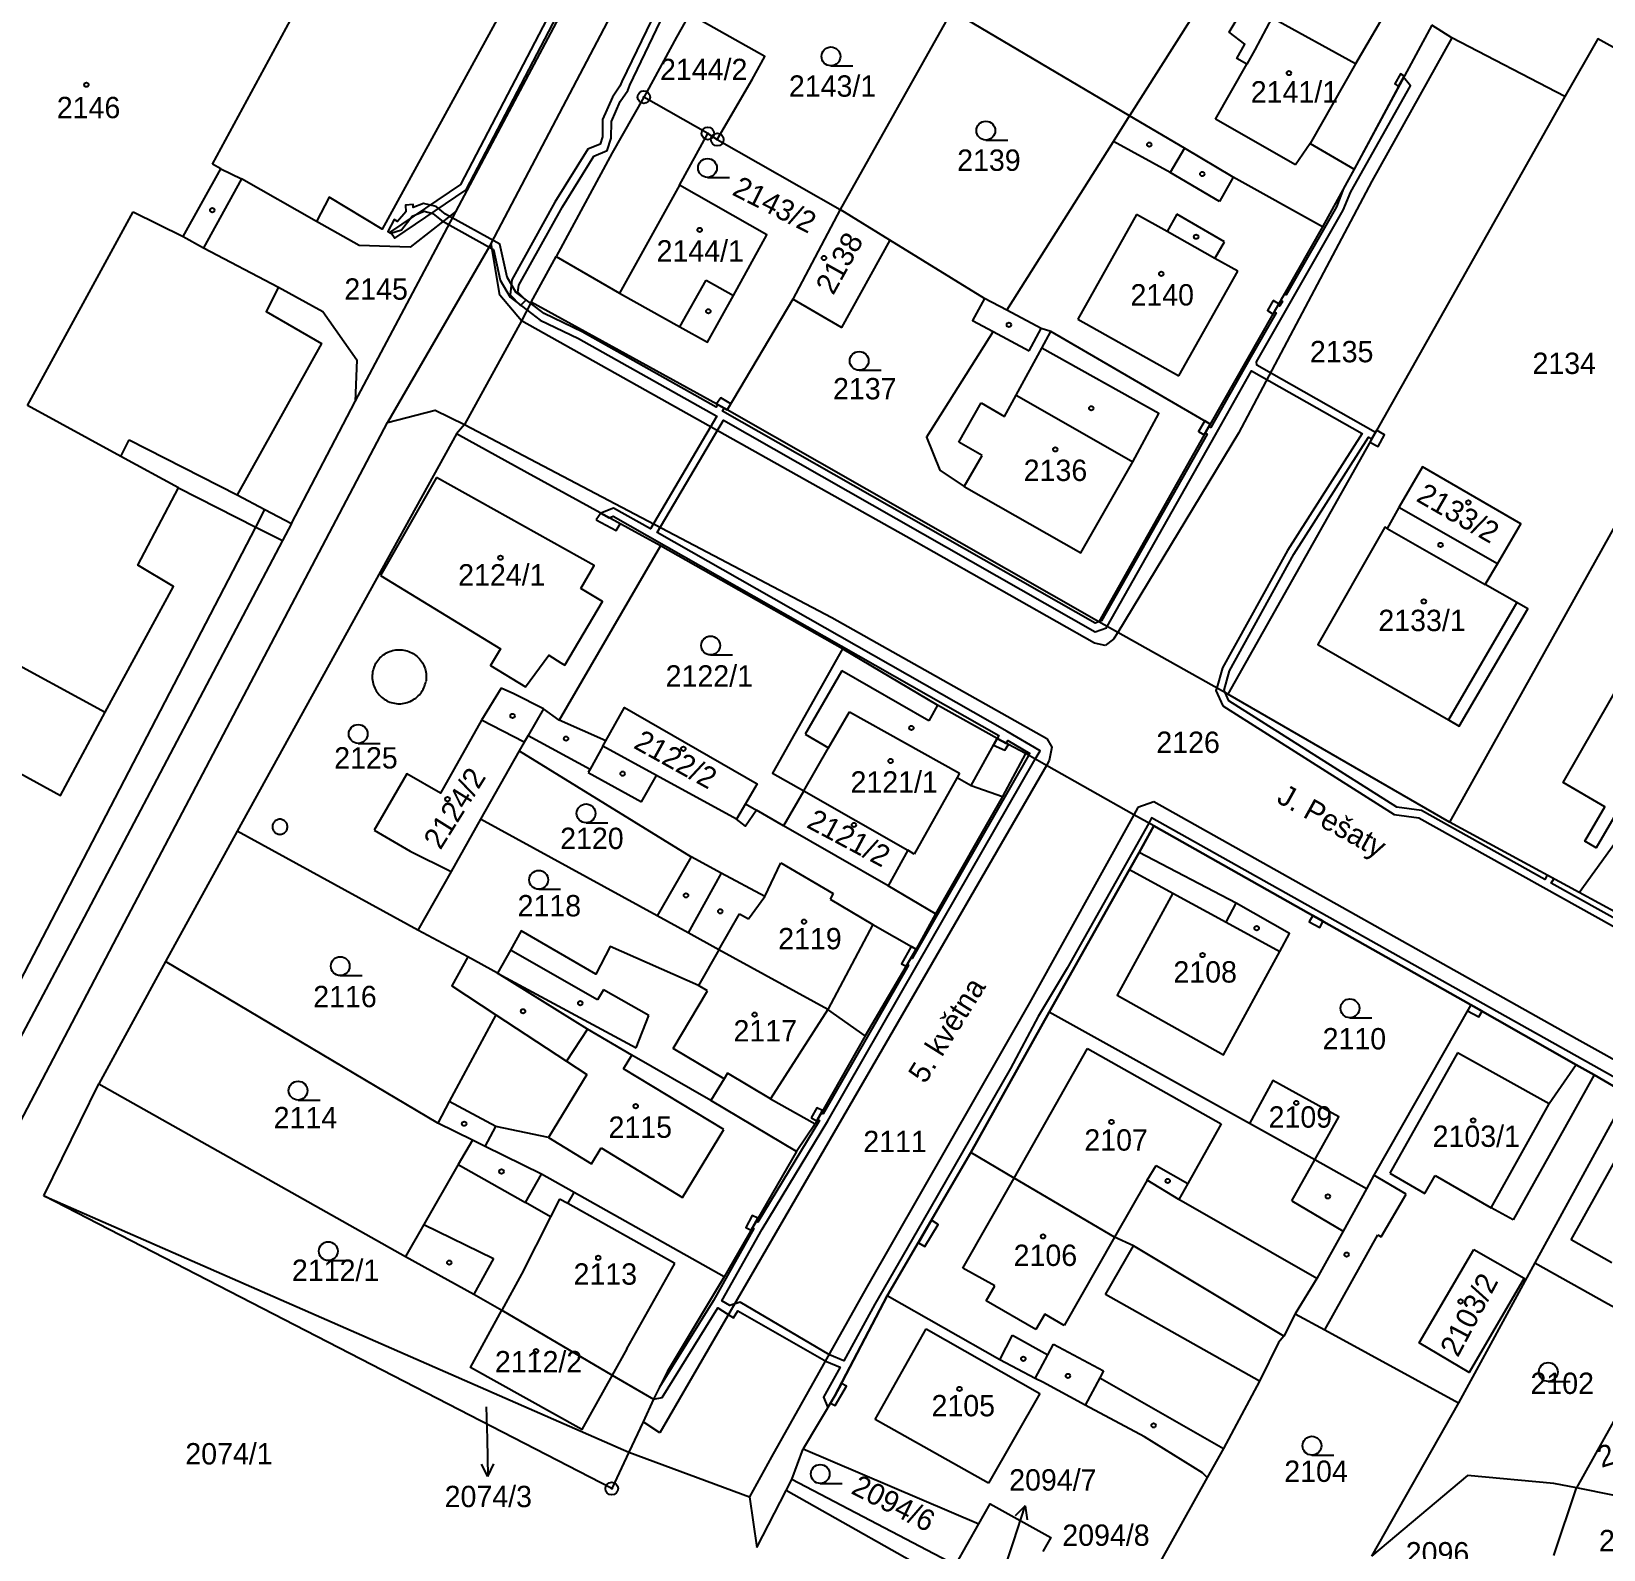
# Model space of a CAD drawing. Extents: x -784124 to -780570, y -980818 to -976926.
# Drawn here: x -782416.4 to -782291.2, y -978476.8 to -978355.9 of the extents above; entities that cross this region are included whole.
import ezdxf
from ezdxf.enums import TextEntityAlignment as Align

# ---------------------------------------------------------------- set-up
doc = ezdxf.new("R2010")
doc.units = 0
doc.header["$LTSCALE"] = 3.138375
doc.header["$MEASUREMENT"] = 0
doc.linetypes.add('0_051C', pattern=[0])
for name, color, linetype in [('1', 7, 'CONTINUOUS'), ('1008', 1, 'CONTINUOUS'), ('1029', 1, 'CONTINUOUS'), ('105', 1, 'CONTINUOUS'), ('18', 1, 'CONTINUOUS'), ('21800', 1, 'CONTINUOUS'), ('21900', 1, 'CONTINUOUS'), ('23700', 1, 'CONTINUOUS'), ('304', 1, 'CONTINUOUS'), ('402', 1, 'CONTINUOUS'), ('404', 1, 'CONTINUOUS')]:
    doc.layers.add(name, color=color, linetype=linetype)

# ---------------------------------------------------------------- blocks, each defined once
blk = doc.blocks.new('4_02$0')
at = {"layer": '404', "color": 255, "linetype": 'Continuous'}
blk.add_circle((-0.01, 0), 0.175, dxfattribs=at)
blk = doc.blocks.new('1029$1')
at = {"layer": '1029', "color": 6, "linetype": 'Continuous'}
for p, q in [((0, 3), (-0.5, 2)), ((0, 0), (0, 3)), ((0, 3), (0.5, 2))]:
    blk.add_line(p, q, dxfattribs=at)
blk = doc.blocks.new('3_04$3')
at = {"layer": '304', "color": 255, "linetype": 'Continuous'}
blk.add_line((0.01, 0), (1.76, 0), dxfattribs=at)
blk.add_circle((0.01, 0.75), 0.75, dxfattribs=at)
blk = doc.blocks.new('$15')
at = {"layer": '1', "color": 254, "linetype": 'Continuous'}
for points in [[(-68.085, 118.925), (-75.985, 123.325), (-75.785, 123.665), (-76.315, 123.955), (-76.505, 123.615), (-86.325, 129.095), (-88.285, 129.375), (-101.665, 137.835), (-101.955, 138.485), (-102.045, 138.695), (-101.605, 140.225), (-96.475, 149.505), (-90.535, 158.815), (-90.295, 158.665), (-89.995, 159.185), (-99.425, 164.545), (-99.455, 164.815), (-92.545, 176.895), (-91.945, 178.345), (-87.185, 186.805), (-87.745, 187.475), (-91.695, 180.165), (-92.535, 178.625), (-93.085, 177.165), (-97.085, 170.155), (-97.225, 170.245), (-97.525, 169.725), (-97.385, 169.635), (-97.615, 169.245), (-97.755, 169.315), (-98.055, 168.795), (-97.905, 168.725), (-100.025, 165.025), (-103.095, 159.595), (-103.235, 159.695), (-103.535, 159.175), (-103.385, 159.075), (-111.795, 144.205), (-112.005, 144.125), (-112.295, 144.025), (-141.965, 160.905), (-141.835, 161.125), (-142.365, 161.415), (-142.475, 161.215), (-153.155, 167.215), (-156.175, 168.665), (-157.255, 169.485), (-158.435, 170.375), (-159.115, 171.555), (-159.695, 174.175), (-164.025, 176.585), (-164.765, 177.175), (-165.775, 177.435), (-166.605, 177.095), (-166.615, 177.335), (-167.215, 177.295), (-167.185, 176.765), (-167.855, 175.995), (-168.125, 176.145), (-168.635, 175.205), (-168.635, 175.205), (-168.375, 175.065), (-167.525, 175.335), (-166.685, 176.405), (-165.725, 176.805), (-165.045, 176.635), (-164.365, 176.085), (-160.225, 173.775), (-159.675, 171.335), (-158.895, 169.975), (-157.535, 168.945), (-156.485, 168.145), (-153.435, 166.675), (-142.425, 160.495), (-147.705, 151.535), (-150.655, 153.185), (-151.675, 152.785), (-150.995, 152.405), (-150.695, 152.525), (-119.965, 135.065), (-120.095, 134.825), (-119.375, 134.445), (-119.255, 134.665), (-117.515, 133.645), (-117.605, 133.495), (-126.865, 117.315), (-126.965, 117.385), (-127.275, 116.865), (-127.165, 116.795), (-133.955, 104.955), (-134.105, 105.035), (-134.405, 104.515), (-134.265, 104.435), (-139.175, 96.335), (-139.295, 96.395), (-139.595, 95.875), (-139.485, 95.815), (-142.705, 90.105), (-146.985, 83.205), (-147.465, 82.235), (-146.795, 82.365), (-142.355, 89.515), (-141.305, 88.845), (-141.095, 88.715), (-140.755, 89.275), (-133.705, 85.235), (-132.605, 84.785), (-133.935, 82.405), (-133.585, 81.575), (-133.025, 82.505), (-128.855, 90.465), (-122.205, 101.875), (-115.965, 113.055), (-109.565, 124.405), (-108.795, 125.765), (-107.645, 127.885), (-82.385, 113.645), (-74.005, 108.845), (-72.585, 108.055), (-69.945, 106.535)], [(-62.945, 103.375), (-81.415, 113.725), (-107.815, 128.515), (-108.045, 128.105), (-114.525, 116.555), (-116.835, 112.705), (-119.045, 108.575), (-126.085, 96.335), (-129.855, 89.805), (-132.305, 85.305), (-133.445, 85.775), (-140.565, 89.965), (-140.565, 89.965), (-141.395, 89.695), (-142.035, 90.065), (-138.815, 95.775), (-133.585, 104.395), (-126.495, 116.755), (-117.075, 133.195), (-116.695, 133.865), (-119.325, 135.395), (-147.185, 151.235), (-141.905, 160.175), (-112.295, 143.325), (-111.415, 143.635), (-111.355, 143.755), (-102.725, 159.015), (-99.855, 164.105), (-91.055, 159.115), (-96.995, 149.805), (-102.165, 140.455), (-102.625, 138.865), (-102.685, 138.655), (-102.145, 137.435), (-88.495, 128.795), (-86.525, 128.515), (-68.345, 118.385)]]:
    blk.add_lwpolyline(points, dxfattribs=at)
blk = doc.blocks.new('1_05$19')
at = {"layer": '105', "color": 3, "linetype": 'Continuous'}
for radius in [0.5, 0.0303]:
    blk.add_circle((0, 0), radius, dxfattribs=at)

msp = doc.modelspace()

# ---------------------------------------------------------------- linework, layer by layer
at = {"layer": '1029', "color": 255, "linetype": 'Continuous'}
for p, q in [((-782380.19, -978465.44), (-782380.12, -978467.98)), ((-782338.77, -978477.84), (-782338.22, -978476.17))]:
    msp.add_line(p, q, dxfattribs=at)
at = {"layer": '21800', "color": 255, "linetype": 'Continuous'}
for p, q in [((-782382.6, -978370.24), (-782367.1, -978341.14)), ((-782379.81, -978372.82), (-782364.12, -978343.02)), ((-782402, -978366.52), (-782390.64, -978345.53)), ((-782303.3, -978356.44), (-782309.68, -978367.86)), ((-782322.13, -978362.92), (-782319.64, -978358.54)), ((-782310.98, -978358.52), (-782314.58, -978364.87)), ((-782315.75, -978366.55), (-782322.13, -978362.92)), ((-782325.75, -978367.17), (-782330.26, -978364.71)), ((-782324.61, -978365.24), (-782325.75, -978367.17)), ((-782314.58, -978364.87), (-782315.75, -978366.55)), ((-782314.58, -978364.87), (-782311.1, -978366.9)), ((-782401.34, -978366.89), (-782402, -978366.52)), ((-782404.32, -978372.27), (-782401.34, -978366.89)), ((-782401.34, -978366.89), (-782399.67, -978367.68)), ((-782321.81, -978369.49), (-782325.75, -978367.17)), ((-782320.71, -978367.54), (-782321.81, -978369.49)), ((-782309.68, -978367.86), (-782320.29, -978387.93)), ((-782364.82, -978368.17), (-782369.58, -978376.77)), ((-782416.71, -978385.73), (-782408.3, -978370.29)), ((-782408.3, -978370.29), (-782404.32, -978372.27)), ((-782390.62, -978385.41), (-782382.6, -978370.24)), ((-782382.6, -978370.24), (-782386.24, -978373.12)), ((-782328.41, -978370.51), (-782333.09, -978378.86)), ((-782325.99, -978371.87), (-782328.41, -978370.51)), ((-782325.21, -978370.49), (-782325.99, -978371.87)), ((-782321.4, -978372.69), (-782325.21, -978370.49)), ((-782390.3, -978372.99), (-782393.72, -978371.07)), ((-782404.32, -978372.27), (-782402.71, -978373.16)), ((-782386.24, -978373.12), (-782390.3, -978372.99)), ((-782379.81, -978372.82), (-782388.05, -978387.07)), ((-782379.11, -978376.95), (-782379.81, -978372.82)), ((-782322.17, -978374.01), (-782325.99, -978371.87)), ((-782322.17, -978374.01), (-782321.4, -978372.69)), ((-782320.36, -978375.02), (-782322.17, -978374.01)), ((-782325.04, -978383.37), (-782320.36, -978375.02)), ((-782396.73, -978376.31), (-782393.2, -978378.25)), ((-782364.77, -978379.46), (-782362.69, -978375.74)), ((-782362.69, -978375.74), (-782360.51, -978376.97)), ((-782377.38, -978378.97), (-782379.11, -978376.95)), ((-782393.2, -978378.25), (-782390.5, -978382.09)), ((-782346.76, -978396.16), (-782377.38, -978378.97)), ((-782333.09, -978378.86), (-782325.04, -978383.37)), ((-782339.83, -978379.83), (-782336.96, -978381.37)), ((-782336.96, -978381.37), (-782336.01, -978379.6)), ((-782338.01, -978384.91), (-782335.96, -978381.16)), ((-782390.5, -978382.09), (-782390.62, -978385.41)), ((-782395.71, -978395.11), (-782390.62, -978385.41)), ((-782342.56, -978388.63), (-782340.8, -978385.52)), ((-782340.8, -978385.52), (-782338.92, -978386.59)), ((-782338.92, -978386.59), (-782338.01, -978384.91)), ((-782338.01, -978384.91), (-782329.58, -978389.71)), ((-782409.29, -978389.77), (-782416.71, -978385.73)), ((-782381.93, -978387.22), (-782352.69, -978402.6)), ((-782320.29, -978387.93), (-782329.91, -978403.78)), ((-782409.29, -978389.77), (-782409.08, -978389.35)), ((-782409.08, -978389.35), (-782408.62, -978388.46)), ((-782408.62, -978388.46), (-782400.03, -978392.83)), ((-782340.71, -978389.69), (-782342.56, -978388.63)), ((-782404.7, -978392.28), (-782409.29, -978389.77)), ((-782342.15, -978392.18), (-782340.71, -978389.69)), ((-782329.58, -978389.71), (-782328.71, -978390.21)), ((-782398.55, -978395.4), (-782397.82, -978393.99)), ((-782308.47, -978395.5), (-782300.65, -978399.97)), ((-782435.7, -978396.43), (-782410.54, -978410.14)), ((-782331.77, -978404.64), (-782346.76, -978396.16)), ((-782298.14, -978401.4), (-782303.58, -978410.75)), ((-782352.69, -978402.6), (-782335.57, -978412.23)), ((-782330.24, -978404.32), (-782330.92, -978404.83)), ((-782329.91, -978403.78), (-782330.24, -978404.32)), ((-782330.92, -978404.83), (-782331.77, -978404.64)), ((-782351.87, -978406.85), (-782354.79, -978411.89)), ((-782344.96, -978410.81), (-782351.87, -978406.85)), ((-782352.94, -978412.96), (-782351.28, -978410.1)), ((-782351.28, -978410.1), (-782342.51, -978415)), ((-782344.27, -978409.57), (-782344.96, -978410.81)), ((-782377.18, -978412.53), (-782380.58, -978410.78)), ((-782354.79, -978411.89), (-782352.94, -978412.96)), ((-782376.85, -978411.99), (-782371.93, -978414.67)), ((-782370.91, -978412.84), (-782371.93, -978414.67)), ((-782354.92, -978416.4), (-782352.94, -978412.96)), ((-782341.58, -978415.97), (-782339.5, -978412.24)), ((-782335.57, -978412.23), (-782335.15, -978412.91)), ((-782335.15, -978412.91), (-782335.36, -978413.97)), ((-782335.59, -978414.37), (-782348.66, -978436.98)), ((-782335.36, -978413.97), (-782335.59, -978414.37)), ((-782371.93, -978414.67), (-782372.08, -978414.93)), ((-782372.08, -978414.93), (-782367.82, -978417.28)), ((-782367.82, -978417.28), (-782366.63, -978415.18)), ((-782342.7, -978415.34), (-782346.11, -978421.43)), ((-782342.51, -978415), (-782342.7, -978415.34)), ((-782342.7, -978415.34), (-782341.58, -978415.97)), ((-782341.58, -978415.97), (-782339.09, -978416.85)), ((-782359.56, -978417.44), (-782358.67, -978417.94)), ((-782328.3, -978417.73), (-782328.62, -978418.3)), ((-782327.04, -978417.28), (-782328.3, -978417.73)), ((-782293.36, -978436.17), (-782327.04, -978417.28)), ((-782328.62, -978418.3), (-782336.93, -978433.27)), ((-782361.5, -978422.95), (-782363.89, -978421.65)), ((-782346.11, -978421.43), (-782346.63, -978421.13)), ((-782361.5, -978422.95), (-782364.11, -978427.7)), ((-782358, -978424.8), (-782361.5, -978422.95)), ((-782358, -978424.8), (-782356.74, -978422.12)), ((-782356.74, -978422.12), (-782352.57, -978424.58)), ((-782359.32, -978426.59), (-782358, -978424.8)), ((-782352.57, -978424.58), (-782352.82, -978425.02)), ((-782352.82, -978425.02), (-782349.41, -978427.03)), ((-782325.53, -978424.54), (-782321.29, -978426.85)), ((-782321.29, -978426.85), (-782320.48, -978425.35)), ((-782361.67, -978429.04), (-782360.03, -978426.19)), ((-782360.03, -978426.19), (-782359.32, -978426.59)), ((-782321.29, -978426.85), (-782317.01, -978429.19)), ((-782349.41, -978427.03), (-782353, -978433.8)), ((-782349.41, -978427.03), (-782345.97, -978429)), ((-782371.34, -978433.04), (-782378.25, -978429.07)), ((-782379.3, -978430.92), (-782368.26, -978436.86)), ((-782362.59, -978432.32), (-782363.29, -978431.9)), ((-782370.87, -978432.25), (-782371.34, -978433.04)), ((-782367.24, -978434.28), (-782370.87, -978432.25)), ((-782365.31, -978436.9), (-782362.59, -978432.32)), ((-782379.43, -978434.22), (-782373.81, -978437.91)), ((-782368.26, -978436.86), (-782367.24, -978434.28)), ((-782353, -978433.8), (-782357.55, -978440.92)), ((-782336.93, -978433.27), (-782349.95, -978456)), ((-782372.14, -978435.37), (-782373.26, -978437.07)), ((-782361.25, -978439.31), (-782365.31, -978436.9)), ((-782338.17, -978447.23), (-782332.33, -978436.91)), ((-782332.33, -978436.91), (-782321.69, -978442.9)), ((-782260.32, -978454.62), (-782293.36, -978436.17)), ((-782373.26, -978437.07), (-782373.81, -978437.91)), ((-782373.81, -978437.91), (-782372.18, -978438.98)), ((-782369.27, -978438.53), (-782368.61, -978437.43)), ((-782348.66, -978436.98), (-782366.38, -978467.5)), ((-782302.85, -978437.25), (-782308.25, -978446.84)), ((-782295.57, -978441.32), (-782302.85, -978437.25)), ((-782372.18, -978438.98), (-782375.24, -978443.99)), ((-782361.28, -978443.36), (-782369.27, -978438.53)), ((-782361.25, -978439.31), (-782362.3, -978441.04)), ((-782360.99, -978438.88), (-782361.25, -978439.31)), ((-782357.55, -978440.92), (-782360.99, -978438.88)), ((-782293.41, -978438.22), (-782295.57, -978441.32)), ((-782291.99, -978439.01), (-782293.82, -978442.29)), ((-782379.44, -978443.12), (-782383.14, -978441.13)), ((-782357.55, -978440.92), (-782354.01, -978442.9)), ((-782300.17, -978449.59), (-782295.57, -978441.32)), ((-782380.28, -978444.7), (-782379.44, -978443.12)), ((-782375.24, -978443.99), (-782379.44, -978443.12)), ((-782321.69, -978442.9), (-782324.32, -978447.66)), ((-782293.82, -978442.29), (-782298.42, -978450.56)), ((-782375.24, -978443.99), (-782371.82, -978446.08)), ((-782364.56, -978448.77), (-782361.28, -978443.36)), ((-782371.82, -978446.08), (-782371.05, -978444.81)), ((-782371.05, -978444.81), (-782364.56, -978448.77)), ((-782293.82, -978452.15), (-782289.66, -978444.7)), ((-782382.44, -978446.14), (-782377.08, -978449.17)), ((-782377.08, -978449.17), (-782375.8, -978446.9)), ((-782327.58, -978447.38), (-782326.84, -978446.23)), ((-782326.84, -978446.23), (-782324.32, -978447.66)), ((-782316.04, -978449.03), (-782314.21, -978445.78)), ((-782308.25, -978446.84), (-782305.45, -978448.45)), ((-782342.24, -978454.39), (-782338.17, -978447.23)), ((-782327.58, -978447.38), (-782330.16, -978451.94)), ((-782325.04, -978448.92), (-782327.58, -978447.38)), ((-782324.32, -978447.66), (-782325.04, -978448.92)), ((-782306.96, -978448.51), (-782309.51, -978447)), ((-782305.45, -978448.45), (-782304.65, -978447.03)), ((-782304.65, -978447.03), (-782300.17, -978449.59)), ((-782375.07, -978450.31), (-782377.08, -978449.17)), ((-782374.35, -978448.89), (-782375.07, -978450.31)), ((-782373.69, -978449.26), (-782374.35, -978448.89)), ((-782373.69, -978449.26), (-782373.19, -978448.37)), ((-782365.19, -978454.01), (-782373.69, -978449.26)), ((-782314.06, -978455.21), (-782325.04, -978448.92)), ((-782316.04, -978449.03), (-782311.97, -978451.45)), ((-782308.95, -978451.9), (-782306.96, -978448.51)), ((-782375.07, -978450.31), (-782377.38, -978454.86)), ((-782298.42, -978450.56), (-782300.17, -978449.59)), ((-782385.16, -978450.93), (-782379.62, -978453.63)), ((-782330.16, -978451.94), (-782334.19, -978458.96)), ((-782313.41, -978459.31), (-782309.21, -978451.75)), ((-782309.21, -978451.75), (-782308.95, -978451.9)), ((-782330.88, -978456.5), (-782328.67, -978452.62)), ((-782290.57, -978453.97), (-782293.82, -978452.15)), ((-782379.62, -978453.63), (-782381.17, -978456.46)), ((-782368.99, -978460.82), (-782365.19, -978454.01)), ((-782339.71, -978455.8), (-782342.24, -978454.39)), ((-782377.38, -978454.86), (-782378.96, -978457.75)), ((-782349.95, -978456), (-782357.49, -978469.41)), ((-782340.39, -978457), (-782339.71, -978455.8)), ((-782318.62, -978463.39), (-782330.88, -978456.5)), ((-782336.43, -978459.28), (-782340.39, -978457)), ((-782335.71, -978458.06), (-782336.43, -978459.28)), ((-782334.19, -978458.96), (-782335.71, -978458.06)), ((-782349.23, -978466.44), (-782345.17, -978459.22)), ((-782345.17, -978459.22), (-782336.11, -978464.37)), ((-782339.31, -978461.68), (-782338.28, -978459.74)), ((-782338.28, -978459.74), (-782335.49, -978461.3)), ((-782335.49, -978461.3), (-782335.04, -978460.45)), ((-782335.04, -978460.45), (-782331.05, -978462.57)), ((-782368.99, -978460.82), (-782370.16, -978462.9)), ((-782336.49, -978463.18), (-782335.49, -978461.3)), ((-782331.34, -978463.12), (-782332.5, -978465.3)), ((-782331.05, -978462.57), (-782331.34, -978463.12)), ((-782331.34, -978463.12), (-782321.49, -978468.74)), ((-782336.11, -978464.37), (-782340.21, -978471.5)), ((-782366.38, -978467.5), (-782367.71, -978466.64)), ((-782340.21, -978471.5), (-782349.23, -978466.44)), ((-782357.49, -978469.41), (-782359.24, -978472.6))]:
    msp.add_line(p, q, dxfattribs=at)
for points in [[(-782389.04, -978406.34), (-782388.977, -978406.225), (-782388.908, -978406.114), (-782388.832, -978406.008), (-782388.749, -978405.907), (-782388.661, -978405.81), (-782388.567, -978405.72), (-782388.467, -978405.635), (-782388.363, -978405.556), (-782388.254, -978405.484), (-782388.141, -978405.419), (-782388.024, -978405.36), (-782387.903, -978405.309), (-782387.78, -978405.265), (-782387.655, -978405.229), (-782387.527, -978405.201), (-782387.398, -978405.18), (-782387.268, -978405.167), (-782387.137, -978405.162), (-782387.007, -978405.165), (-782386.876, -978405.176), (-782386.747, -978405.195), (-782386.619, -978405.222), (-782386.493, -978405.256), (-782386.369, -978405.298), (-782386.248, -978405.348), (-782386.13, -978405.405), (-782386.016, -978405.469), (-782385.906, -978405.539), (-782385.801, -978405.617), (-782385.7, -978405.7), (-782385.605, -978405.789), (-782385.515, -978405.885), (-782385.431, -978405.985), (-782385.354, -978406.09), (-782385.283, -978406.2), (-782385.218, -978406.314), (-782385.161, -978406.431), (-782385.111, -978406.552), (-782385.069, -978406.676), (-782385.034, -978406.802), (-782385.007, -978406.93), (-782384.988, -978407.059), (-782384.976, -978407.189), (-782384.973, -978407.32), (-782384.977, -978407.451), (-782384.99, -978407.581), (-782385.01, -978407.71)], [(-782389.04, -978406.34), (-782389.095, -978406.457), (-782389.143, -978406.577), (-782389.183, -978406.7), (-782389.217, -978406.824), (-782389.242, -978406.951), (-782389.26, -978407.079), (-782389.27, -978407.208), (-782389.273, -978407.337), (-782389.267, -978407.466), (-782389.254, -978407.594), (-782389.234, -978407.722), (-782389.205, -978407.848), (-782389.169, -978407.972), (-782389.126, -978408.094), (-782389.075, -978408.213), (-782389.018, -978408.328), (-782388.953, -978408.44), (-782388.882, -978408.548), (-782388.805, -978408.652), (-782388.722, -978408.75), (-782388.632, -978408.844), (-782388.538, -978408.932), (-782388.438, -978409.014), (-782388.333, -978409.09), (-782388.225, -978409.159), (-782388.112, -978409.222), (-782387.995, -978409.278), (-782387.876, -978409.327), (-782387.753, -978409.368), (-782387.629, -978409.403), (-782387.502, -978409.429), (-782387.375, -978409.448), (-782387.246, -978409.459), (-782387.117, -978409.463), (-782386.988, -978409.459), (-782386.859, -978409.447), (-782386.731, -978409.427), (-782386.605, -978409.4), (-782386.481, -978409.365), (-782386.359, -978409.322), (-782386.239, -978409.273), (-782386.123, -978409.216), (-782386.011, -978409.153), (-782385.902, -978409.083), (-782385.798, -978409.006), (-782385.699, -978408.924), (-782385.605, -978408.835), (-782385.516, -978408.741), (-782385.433, -978408.642), (-782385.356, -978408.538), (-782385.286, -978408.43), (-782385.222, -978408.318), (-782385.165, -978408.202), (-782385.115, -978408.082), (-782385.073, -978407.96), (-782385.038, -978407.836), (-782385.01, -978407.71)]]:
    msp.add_lwpolyline(points, dxfattribs=at)
msp.add_lwpolyline([(-782396.62, -978418.66), (-782396.687, -978418.664), (-782396.754, -978418.675), (-782396.818, -978418.694), (-782396.88, -978418.719), (-782396.939, -978418.752), (-782396.994, -978418.791), (-782397.044, -978418.836), (-782397.089, -978418.886), (-782397.128, -978418.941), (-782397.161, -978419), (-782397.186, -978419.062), (-782397.205, -978419.126), (-782397.216, -978419.193), (-782397.22, -978419.26), (-782397.216, -978419.327), (-782397.205, -978419.394), (-782397.186, -978419.458), (-782397.161, -978419.52), (-782397.128, -978419.579), (-782397.089, -978419.634), (-782397.044, -978419.684), (-782396.994, -978419.729), (-782396.939, -978419.768), (-782396.88, -978419.801), (-782396.818, -978419.826), (-782396.754, -978419.845), (-782396.687, -978419.856), (-782396.62, -978419.86), (-782396.553, -978419.856), (-782396.486, -978419.845), (-782396.422, -978419.826), (-782396.36, -978419.801), (-782396.301, -978419.768), (-782396.246, -978419.729), (-782396.196, -978419.684), (-782396.151, -978419.634), (-782396.112, -978419.579), (-782396.079, -978419.52), (-782396.054, -978419.458), (-782396.035, -978419.394), (-782396.024, -978419.327), (-782396.02, -978419.26), (-782396.024, -978419.193), (-782396.035, -978419.126), (-782396.054, -978419.062), (-782396.079, -978419), (-782396.112, -978418.941), (-782396.151, -978418.886), (-782396.196, -978418.836), (-782396.246, -978418.791), (-782396.301, -978418.752), (-782396.36, -978418.719), (-782396.422, -978418.694), (-782396.486, -978418.675), (-782396.553, -978418.664), (-782396.62, -978418.66)], close=True, dxfattribs=at)
at = {"layer": '21900', "color": 3, "linetype": 'Continuous'}
for p, q in [((-782319.31, -978347.4), (-782328.97, -978362.67)), ((-782343.12, -978354.31), (-782352.02, -978370.12)), ((-782328.97, -978362.67), (-782343.12, -978354.31)), ((-782367.65, -978361.17), (-782370.18, -978365.6)), ((-782367.42, -978360.76), (-782367.65, -978361.17)), ((-782362.55, -978364.06), (-782367.65, -978361.17)), ((-782294.31, -978361.11), (-782321.14, -978408.7)), ((-782362.55, -978364.06), (-782361.8, -978364.55)), ((-782370.18, -978365.6), (-782374.62, -978373.85)), ((-782361.8, -978364.55), (-782352.02, -978370.12)), ((-782274.15, -978366.29), (-782303.5, -978418.9)), ((-782352.02, -978370.12), (-782355.77, -978377.25)), ((-782348.06, -978372.56), (-782352.02, -978370.12)), ((-782313.6, -978371.5), (-782322.55, -978387.2)), ((-782340.53, -978377.19), (-782348.06, -978372.56)), ((-782376.62, -978377.49), (-782374.62, -978373.85)), ((-782361.01, -978386.07), (-782376.62, -978377.49)), ((-782355.77, -978377.25), (-782361.01, -978386.07)), ((-782338.75, -978378.13), (-782340.53, -978377.19)), ((-782322.55, -978387.2), (-782335.25, -978379.84)), ((-782331.41, -978402.94), (-782361.01, -978386.07)), ((-782382.57, -978387.98), (-782400.04, -978419.6)), ((-782381.93, -978387.22), (-782382.57, -978387.98)), ((-782322.55, -978387.2), (-782331.41, -978402.94)), ((-782384.15, -978391.46), (-782388.62, -978399.25)), ((-782299.68, -978398.33), (-782307.52, -978393.85)), ((-782398.55, -978395.4), (-782396.43, -978396.48)), ((-782366.32, -978396.9), (-782374.38, -978410.76)), ((-782351.83, -978405.08), (-782366.32, -978396.9)), ((-782303.5, -978418.9), (-782321.14, -978408.7)), ((-782374.38, -978410.76), (-782375.64, -978409.87)), ((-782370.68, -978412.42), (-782374.38, -978410.76)), ((-782377.58, -978413.2), (-782380.64, -978418.65)), ((-782354.92, -978416.4), (-782356.52, -978419.18)), ((-782359.56, -978417.44), (-782360.26, -978418.66)), ((-782380.64, -978418.65), (-782382.99, -978422.83)), ((-782366.58, -978426.35), (-782380.64, -978418.65)), ((-782348.18, -978423.96), (-782356.52, -978419.18)), ((-782327.05, -978419.18), (-782328.2, -978421.3)), ((-782301.79, -978433.42), (-782327.05, -978419.18)), ((-782293.17, -978424.49), (-782303.5, -978418.9)), ((-782400.04, -978419.6), (-782405.73, -978429.97)), ((-782385.63, -978427.49), (-782400.04, -978419.6)), ((-782328.2, -978421.3), (-782328.97, -978422.66)), ((-782382.99, -978422.83), (-782385.63, -978427.49)), ((-782328.97, -978422.66), (-782335.37, -978434.01)), ((-782344.43, -978426.19), (-782348.18, -978423.96)), ((-782290.05, -978426.18), (-782293.17, -978424.49)), ((-782381.67, -978429.6), (-782385.63, -978427.49)), ((-782405.73, -978429.97), (-782411.03, -978439.73)), ((-782384.06, -978442.85), (-782405.73, -978429.97)), ((-782379.3, -978430.92), (-782381.67, -978429.6)), ((-782335.37, -978434.01), (-782341.61, -978445.19)), ((-782319.42, -978442.89), (-782335.37, -978434.01)), ((-782415.43, -978448.64), (-782411.03, -978439.73)), ((-782411.03, -978439.73), (-782386.63, -978453.47)), ((-782289.35, -978440.53), (-782296.7, -978453.98)), ((-782381.28, -978444.21), (-782384.06, -978442.85)), ((-782314.21, -978445.78), (-782319.42, -978442.89)), ((-782355.48, -978445.1), (-782361.26, -978455.09)), ((-782341.61, -978445.19), (-782348.26, -978456.6)), ((-782310.1, -978448.07), (-782314.21, -978445.78)), ((-782415.43, -978448.64), (-782368.84, -978469.05)), ((-782296.7, -978453.98), (-782302.78, -978465.11)), ((-782378.96, -978457.75), (-782370.16, -978462.9)), ((-782315.78, -978458.02), (-782316.7, -978459.8)), ((-782370.16, -978462.9), (-782366.87, -978464.83)), ((-782302.78, -978465.11), (-782309.72, -978477.33)), ((-782289.29, -978464.55), (-782293.38, -978471.87)), ((-782355.86, -978471.22), (-782354.95, -978468.78)), ((-782354.95, -978468.78), (-782340.98, -978474.76)), ((-782356.32, -978472.1), (-782355.86, -978471.22)), ((-782342.82, -978478.05), (-782355.86, -978471.22)), ((-782322.79, -978471.05), (-782327.67, -978479.79)), ((-782295.19, -978477.26), (-782293.38, -978471.87)), ((-782358.66, -978476.64), (-782356.32, -978472.1)), ((-782337.34, -978482.79), (-782356.32, -978472.1)), ((-782342.82, -978478.05), (-782340.98, -978474.76))]:
    msp.add_line(p, q, dxfattribs=at)
for points in [[(-782366.96, -978330.15), (-782364.51, -978330.09), (-782361.54, -978328.97), (-782359.46, -978326.78), (-782367.1, -978341.14), (-782366.66, -978338.18), (-782367.4, -978335.2), (-782368.73, -978333.47), (-782369.63, -978335.06), (-782368.74, -978335.61), (-782388.47, -978371.67), (-782392.69, -978369.14), (-782393.72, -978371.07), (-782399.67, -978367.68), (-782402.71, -978373.16), (-782396.73, -978376.31), (-782397.72, -978378.25), (-782393.31, -978380.79), (-782400.03, -978392.83), (-782397.82, -978393.99), (-782395.71, -978395.11), (-782396.43, -978396.48)], [(-782308.08, -978353.59), (-782310.98, -978358.52), (-782317.65, -978354.85), (-782318.99, -978357.4), (-782319.64, -978358.54), (-782320.43, -978358.09), (-782319.78, -978356.96), (-782321.05, -978355.99), (-782316.54, -978348.49)], [(-782364.02, -978354.57), (-782365.05, -978356.41), (-782367.42, -978360.76)], [(-782361.8, -978364.55), (-782359.02, -978359.77), (-782358, -978357.94), (-782364.02, -978354.57)], [(-782304.9, -978355.44), (-782311.1, -978366.9), (-782313.6, -978371.5)], [(-782294.31, -978361.11), (-782303.3, -978356.44), (-782304.9, -978355.44)], [(-782274.15, -978366.29), (-782283.35, -978361.12), (-782286.03, -978359.66), (-782291.68, -978356.52), (-782294.31, -978361.11)], [(-782338.75, -978378.13), (-782330.26, -978364.71), (-782328.97, -978362.67)], [(-782313.6, -978371.5), (-782320.71, -978367.54), (-782324.61, -978365.24), (-782328.97, -978362.67)], [(-782374.62, -978373.85), (-782369.58, -978376.77), (-782364.77, -978379.46), (-782362.59, -978380.68), (-782360.51, -978376.97), (-782357.86, -978372.14), (-782364.82, -978368.17), (-782362.55, -978364.06)], [(-782348.06, -978372.56), (-782351.92, -978379.51), (-782355.77, -978377.25)], [(-782376.62, -978377.49), (-782377.38, -978378.97), (-782381.93, -978387.22)], [(-782340.53, -978377.19), (-782341.47, -978378.95), (-782339.83, -978379.83), (-782345.15, -978388.23), (-782344.08, -978390.86), (-782342.15, -978392.18), (-782332.84, -978397.46), (-782328.71, -978390.21), (-782326.64, -978386.37), (-782335.96, -978381.16), (-782335.25, -978379.84)], [(-782335.25, -978379.84), (-782336.01, -978379.6), (-782338.75, -978378.13)], [(-782441.45, -978497.31), (-782444.71, -978494.67), (-782435.55, -978477.25), (-782419.42, -978446.78), (-782409.29, -978427.47), (-782388.05, -978387.07), (-782384.27, -978386.08), (-782381.93, -978387.22)], [(-782366.32, -978396.9), (-782367.78, -978396.09), (-782376.93, -978391.09), (-782382.57, -978387.98)], [(-782299.68, -978398.33), (-782297.82, -978395.15), (-782305.65, -978390.61), (-782307.52, -978393.85)], [(-782372.67, -978400.3), (-782371.59, -978398.47), (-782384.15, -978391.46)], [(-782439.26, -978402.97), (-782414.09, -978416.78), (-782410.54, -978410.14), (-782405.09, -978400.12), (-782407.94, -978398.42), (-782404.7, -978392.28), (-782398.55, -978395.4)], [(-782307.52, -978393.85), (-782308.47, -978395.5), (-782308.65, -978395.4), (-782313.98, -978404.74), (-782303.58, -978410.75), (-782302.72, -978411.25), (-782297.25, -978401.9), (-782298.14, -978401.4), (-782300.65, -978399.97), (-782299.68, -978398.33)], [(-782519.68, -978427.94), (-782497.14, -978444.65), (-782464.36, -978471.04), (-782461.18, -978472.89), (-782456.79, -978474.43), (-782451.56, -978474.84), (-782446.41, -978473.96), (-782441.48, -978471.63), (-782438.13, -978468.62), (-782435.48, -978464.61), (-782427.47, -978451.11), (-782418.39, -978433.64), (-782398.55, -978395.4)], [(-782396.43, -978396.48), (-782412.22, -978426.44), (-782422.06, -978444.98), (-782431.77, -978463.43), (-782438.34, -978475.78), (-782447.02, -978492.01), (-782448.51, -978494.8), (-782461.4, -978511.69), (-782463.51, -978514.33), (-782461.6, -978516.45)], [(-782388.62, -978399.25), (-782379.05, -978405.1), (-782379.86, -978406.41), (-782377.08, -978408.12), (-782375.2, -978405.6), (-782374.25, -978406.2), (-782373.93, -978406.39)], [(-782373.93, -978406.39), (-782370.93, -978401.33), (-782372.67, -978400.3)], [(-782321.14, -978408.7), (-782329.91, -978403.78), (-782331.41, -978402.94)], [(-782351.83, -978405.08), (-782357.39, -978415), (-782354.92, -978416.4)], [(-782337.26, -978413.43), (-782339.5, -978412.24), (-782344.27, -978409.57), (-782351.83, -978405.08)], [(-782293.17, -978424.49), (-782289.09, -978418.85), (-782290.22, -978418.19), (-782291.81, -978420.92), (-782292.72, -978420.39), (-782291.13, -978417.66), (-782294.45, -978415.72), (-782289.36, -978406.83), (-782280.68, -978411.88), (-782285.78, -978420.78), (-782286.86, -978420.15), (-782290.05, -978426.18)], [(-782379, -978408.21), (-782380.58, -978410.78), (-782383.84, -978416.58), (-782386.51, -978415.03), (-782389.13, -978419.54)], [(-782375.64, -978409.87), (-782378.01, -978408.67), (-782379, -978408.21)], [(-782375.64, -978409.87), (-782376.85, -978411.99), (-782377.18, -978412.53), (-782377.58, -978413.2)], [(-782370.68, -978412.42), (-782369.18, -978409.75), (-782358.63, -978415.83), (-782359.56, -978417.44)], [(-782360.26, -978418.66), (-782366.63, -978415.18), (-782370.91, -978412.84), (-782370.68, -978412.42)], [(-782377.58, -978413.2), (-782363.89, -978421.65), (-782366.58, -978426.35)], [(-782337.26, -978413.43), (-782339.09, -978416.85), (-782344.43, -978426.19)], [(-782327.05, -978419.18), (-782328.62, -978418.3), (-782335.59, -978414.37), (-782337.26, -978413.43)], [(-782354.92, -978416.4), (-782346.63, -978421.13), (-782348.18, -978423.96)], [(-782356.52, -978419.18), (-782358.67, -978417.94), (-782359.55, -978419.22), (-782360.26, -978418.66)], [(-782389.13, -978419.54), (-782386.26, -978421.21), (-782382.99, -978422.83)], [(-782328.97, -978422.66), (-782325.53, -978424.54), (-782329.97, -978432.67), (-782321.5, -978437.42), (-782317.01, -978429.19), (-782316.24, -978427.75), (-782320.48, -978425.35), (-782328.2, -978421.3)], [(-782361.67, -978429.04), (-782364.11, -978427.7), (-782366.58, -978426.35)], [(-782344.43, -978426.19), (-782345.97, -978429), (-782350.03, -978435.89)], [(-782361.67, -978429.04), (-782363.29, -978431.9), (-782370.34, -978428.78), (-782371.48, -978430.99), (-782377.41, -978427.54), (-782378.25, -978429.07), (-782379.3, -978430.92)], [(-782350.03, -978435.89), (-782353, -978433.8), (-782361.67, -978429.04)], [(-782381.67, -978429.6), (-782382.93, -978431.92), (-782379.43, -978434.22), (-782383.14, -978441.13), (-782384.06, -978442.85)], [(-782355.48, -978445.1), (-782362.3, -978441.04), (-782368.61, -978437.43), (-782372.14, -978435.37), (-782379.3, -978430.92)], [(-782301.79, -978433.42), (-782309.51, -978447), (-782310.1, -978448.07)], [(-782289.35, -978440.53), (-782291.99, -978439.01), (-782293.41, -978438.22), (-782301.79, -978433.42)], [(-782350.03, -978435.89), (-782354.01, -978442.9), (-782355.48, -978445.1)], [(-782314.21, -978445.78), (-782312.32, -978442.35), (-782317.57, -978439.45), (-782319.42, -978442.89)], [(-782381.28, -978444.21), (-782382.44, -978446.14), (-782385.16, -978450.93), (-782386.63, -978453.47)], [(-782361.26, -978455.09), (-782373.19, -978448.37), (-782375.8, -978446.9), (-782380.28, -978444.7), (-782381.28, -978444.21)], [(-782316.7, -978459.8), (-782328.67, -978452.62), (-782330.16, -978451.94), (-782338.17, -978447.23), (-782341.61, -978445.19)], [(-782310.1, -978448.07), (-782311.97, -978451.45), (-782314.06, -978455.21), (-782315.78, -978458.02)], [(-782368.84, -978469.05), (-782370.2, -978471.94), (-782415.43, -978448.64)], [(-782301.55, -978452.91), (-782297.54, -978455.19), (-782301.92, -978462.69), (-782305.92, -978460.34), (-782301.55, -978452.91)], [(-782386.63, -978453.47), (-782381.17, -978456.46), (-782378.96, -978457.75)], [(-782296.7, -978453.98), (-782290.91, -978457.21), (-782286.5, -978459.57)], [(-782361.26, -978455.09), (-782365.8, -978462.66), (-782366.87, -978464.83)], [(-782348.26, -978456.6), (-782352.43, -978464.56), (-782354.95, -978468.78)], [(-782322.79, -978471.05), (-782323.17, -978470.7), (-782327.78, -978467.83), (-782332.5, -978465.3), (-782335.88, -978463.48), (-782336.49, -978463.18), (-782339.31, -978461.68), (-782348.26, -978456.6)], [(-782370.16, -978462.9), (-782372.59, -978467.24), (-782381.44, -978462.3), (-782378.96, -978457.75)], [(-782315.78, -978458.02), (-782313.41, -978459.31), (-782302.78, -978465.11)], [(-782316.7, -978459.8), (-782317.1, -978460.31), (-782318.62, -978463.39), (-782321.49, -978468.74), (-782322.79, -978471.05)], [(-782366.87, -978464.83), (-782367.71, -978466.64), (-782368.84, -978469.05)], [(-782368.84, -978469.05), (-782359.24, -978472.6), (-782358.66, -978476.64)], [(-782293.38, -978471.87), (-782295.19, -978471.55), (-782302.06, -978470.9), (-782309.72, -978477.33)], [(-782282.98, -978473.97), (-782287.32, -978473.09), (-782293.38, -978471.87)], [(-782340.98, -978474.76), (-782340.07, -978473.15), (-782335.24, -978475.84), (-782335.87, -978476.95)]]:
    msp.add_lwpolyline(points, dxfattribs=at)
at = {"layer": '23700', "color": 255, "linetype": '0_051C'}
for points in [[(-782368.84, -978342.44), (-782382.25, -978368.14), (-782387.81, -978371.89), (-782387.47, -978372.39), (-782381.79, -978368.56), (-782368.3, -978342.7)], [(-782366.65, -978354.21), (-782369.39, -978359.94), (-782369.55, -978360.31), (-782370.15, -978361.18), (-782370.93, -978362.94), (-782370.94, -978364.33), (-782371.13, -978364.91), (-782372.1, -978365.31), (-782374.73, -978369.54), (-782378.17, -978375.71), (-782378.3, -978376.92), (-782377.47, -978377.75), (-782377.05, -978377.33), (-782377.68, -978376.7), (-782377.61, -978376.15), (-782374.13, -978369.9), (-782374.13, -978369.9), (-782371.62, -978365.87), (-782370.57, -978365.43), (-782370.24, -978364.45), (-782370.23, -978363.1), (-782369.53, -978361.52), (-782368.93, -978360.65), (-782368.75, -978360.22), (-782366.03, -978354.51)]]:
    msp.add_lwpolyline(points, dxfattribs=at)
for points in [[(-782307.55, -978360.33), (-782307.1, -978359.5), (-782307.39, -978359.32), (-782307.86, -978360.11), (-782307.55, -978360.33)], [(-782317.54, -978377.37), (-782317.99, -978378.16), (-782317.55, -978378.44), (-782317.09, -978377.62), (-782317.54, -978377.37)], [(-782361.86, -978385.6), (-782361.01, -978386.07), (-782360.73, -978385.59), (-782361.51, -978385.1), (-782361.86, -978385.6)], [(-782323.03, -978388.06), (-782322.55, -978387.2), (-782322.99, -978386.95), (-782323.47, -978387.78), (-782323.03, -978388.06)], [(-782309.83, -978388.63), (-782309.17, -978388.98), (-782308.66, -978388.05), (-782309.3, -978387.69), (-782309.83, -978388.63)], [(-782371.43, -978394.82), (-782369.84, -978395.67), (-782369.54, -978395.13), (-782371.08, -978394.28), (-782371.43, -978394.82)], [(-782338.6, -978412.72), (-782339.5, -978412.24), (-782339.8, -978412.77), (-782338.9, -978413.15), (-782338.6, -978412.72)], [(-782314.38, -978426.32), (-782314.67, -978426.82), (-782313.83, -978427.27), (-782313.56, -978426.78), (-782314.38, -978426.32)], [(-782346.35, -978428.78), (-782347.13, -978430.16), (-782346.77, -978430.35), (-782345.97, -978429), (-782346.35, -978428.78)], [(-782301.79, -978433.42), (-782302.07, -978433.91), (-782301.17, -978434.4), (-782300.89, -978433.94), (-782301.79, -978433.42)], [(-782354.32, -978442.42), (-782353.88, -978442.67), (-782353.41, -978441.85), (-782353.86, -978441.64), (-782354.32, -978442.42)], [(-782359.11, -978451.37), (-782358.56, -978450.42), (-782359.02, -978450.2), (-782359.52, -978451.15), (-782359.11, -978451.37)], [(-782344.75, -978450.58), (-782345.79, -978452.37), (-782345.28, -978452.68), (-782344.21, -978450.92), (-782344.75, -978450.58)], [(-782351.91, -978463.57), (-782352.43, -978464.56), (-782352.78, -978465.15), (-782352.42, -978465.34), (-782351.52, -978463.78), (-782351.91, -978463.57)]]:
    msp.add_lwpolyline(points, close=True, dxfattribs=at)

# ---------------------------------------------------------------- block references
at = {"layer": '1029', "color": 0, "linetype": 'ByBlock'}
for p, rotation in [((-782380.12, -978467.98), 181), ((-782338.22, -978476.17), 342)]:
    msp.add_blockref('1029$1', p, dxfattribs=dict(at, rotation=rotation))
at = {"layer": '105', "color": 0, "linetype": 'ByBlock'}
for p in [(-782367.65, -978361.17), (-782362.55, -978364.06), (-782361.8, -978364.55), (-782370.2, -978471.94)]:
    msp.add_blockref('1_05$19', p, dxfattribs=at)
at = {"layer": '23700', "color": 0, "linetype": 'ByBlock'}
msp.add_blockref('$15', (-782219.405, -978547.065), dxfattribs=at)
at = {"layer": '304', "color": 0, "linetype": 'ByBlock'}
for p in [(-782352.76, -978358.68), (-782340.43, -978364.59), (-782362.59, -978367.56), (-782350.51, -978382.92), (-782362.34, -978405.58), (-782390.4, -978412.62), (-782372.26, -978418.94), (-782376.03, -978424.23), (-782391.83, -978431.1), (-782311.43, -978434.46), (-782395.19, -978441.01), (-782392.78, -978453.79), (-782295.64, -978463.41), (-782314.46, -978469.28), (-782353.61, -978471.53)]:
    msp.add_blockref('3_04$3', p, dxfattribs=at)
at = {"layer": '402', "color": 0, "linetype": 'ByBlock'}
for p in [(-782327.39, -978364.95), (-782323.17, -978367.29), (-782402, -978370.17), (-782323.66, -978372.29), (-782362.5, -978378.22), (-782338.57, -978379.3), (-782332.01, -978385.94), (-782304.2, -978396.82), (-782378.09, -978410.43), (-782346.33, -978411.39), (-782373.83, -978412.24), (-782369.33, -978415.03), (-782364.28, -978424.72), (-782361.55, -978425.99), (-782318.84, -978427.33), (-782372.7, -978433.3), (-782377.25, -978433.94), (-782381.94, -978442.9), (-782378.97, -978446.7), (-782325.92, -978447.45), (-782313.17, -978448.68), (-782311.68, -978453.31), (-782383.13, -978453.95), (-782337.42, -978461.61), (-782333.87, -978462.97), (-782327.05, -978466.91)]:
    msp.add_blockref('4_02$0', p, dxfattribs=at)
at = {"layer": '404', "color": 0, "linetype": 'ByBlock'}
for p in [(-782316.27, -978359.26), (-782412.02, -978360.19), (-782363.19, -978371.74), (-782353.29, -978373.98), (-782326.44, -978375.24), (-782334.88, -978389.22), (-782301.98, -978393.44), (-782379.05, -978397.84), (-782305.53, -978401.32), (-782364.49, -978413.05), (-782347.99, -978414.02), (-782383.27, -978417.06), (-782350.91, -978419.11), (-782354.88, -978426.81), (-782323.15, -978429.47), (-782358.82, -978434.21), (-782368.28, -978441.5), (-782315.69, -978441.24), (-782330.4, -978442.75), (-782301.6, -978442.63), (-782335.85, -978451.87), (-782371.27, -978453.57), (-782302.6, -978457.05), (-782376.22, -978461), (-782342.5, -978464.01)]:
    msp.add_blockref('4_02$0', p, dxfattribs=at)

# ---------------------------------------------------------------- texts
at = {"layer": '1008', "color": 255, "linetype": 'Continuous'}
msp.add_text('J. Pešaty', height=1.7, rotation=331, dxfattribs=at).set_placement((-782313.51, -978419.98), align=Align.BOTTOM_CENTER)
msp.add_text('5. května', height=1.7, rotation=58, dxfattribs=at).set_placement((-782344.82, -978440.06), align=Align.BOTTOM_LEFT)
at = {"layer": '18', "color": 255, "linetype": 'Continuous'}
for s, p in [('2144/2', (-782362.88, -978360.33)), ('2143/1', (-782352.62, -978361.65)), ('2112/1', (-782392.19, -978455.92)), ('2112/2', (-782376.03, -978463.2)), ('2074/1', (-782400.68, -978470.53)), ('2094/7', (-782335.08, -978472.61)), ('2094/8', (-782330.85, -978477.01))]:
    msp.add_text(s, height=1.7, dxfattribs=at).set_placement(p, align=Align.BOTTOM_CENTER)
for s, p in [('2141/1', (-782319.32, -978362.11)), ('2146', (-782414.39, -978363.36)), ('2139', (-782342.7, -978367.55)), ('2144/1', (-782366.63, -978374.77)), ('2145', (-782391.49, -978377.81)), ('2140', (-782328.9, -978378.27)), ('2135', (-782314.61, -978382.79)), ('2134', (-782296.89, -978383.72)), ('2137', (-782352.58, -978385.74)), ('2136', (-782337.4, -978392.24)), ('2124/1', (-782382.43, -978400.56)), ('2133/1', (-782309.16, -978404.19)), ('2122/1', (-782365.91, -978408.61)), ('2126', (-782326.84, -978413.89)), ('2125', (-782392.3, -978415.13)), ('2121/1', (-782351.19, -978417.05)), ('2120', (-782374.31, -978421.54)), ('2118', (-782377.7, -978426.9)), ('2119', (-782356.95, -978429.52)), ('2108', (-782325.48, -978432.17)), ('2116', (-782393.97, -978434.13)), ('2117', (-782360.51, -978436.86)), ('2110', (-782313.6, -978437.49)), ('2114', (-782397.12, -978443.77)), ('2109', (-782317.9, -978443.72)), ('2115', (-782370.46, -978444.53)), ('2103/1', (-782304.84, -978445.25)), ('2111', (-782350.17, -978445.67)), ('2107', (-782332.57, -978445.55)), ('2106', (-782338.2, -978454.73)), ('2113', (-782373.24, -978456.22)), ('2102', (-782297.05, -978464.92)), ('2105', (-782344.74, -978466.7)), ('2104', (-782316.65, -978471.92)), ('2097', (-782291.59, -978477.44)), ('2096', (-782306.98, -978478.41))]:
    msp.add_text(s, height=1.7, dxfattribs=at).set_placement(p, align=Align.BOTTOM_LEFT)
for s, p in [('2143/2', (-782357.84, -978370.94)), ('2094/6', (-782348.37, -978474.32))]:
    msp.add_text(s, height=1.7, rotation=333, dxfattribs=at).set_placement(p, align=Align.BOTTOM_CENTER)
for s, rotation, p in [('2138', 61, (-782352.12, -978377.25)), ('2133/2', 330, (-782306.49, -978393.72)), ('2122/2', 331, (-782368.8, -978413.39)), ('2124/2', 58, (-782383.41, -978421.44)), ('2121/2', 332, (-782355.02, -978419.71)), ('2103/2', 62, (-782302.38, -978461.8))]:
    msp.add_text(s, height=1.7, rotation=rotation, dxfattribs=at).set_placement(p, align=Align.BOTTOM_LEFT)
msp.add_text('2100/2', height=1.7, rotation=17, dxfattribs=at).set_placement((-782285.25, -978466.64), align=Align.TOP_RIGHT)
msp.add_text('2074/3', height=1.7, dxfattribs=at).set_placement((-782380.03, -978471.72), align=Align.TOP_CENTER)

doc.saveas('drawing.dxf')
